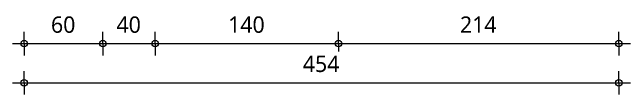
# Model space of a CAD drawing. Header units: millimetres. Extents: x -435 to 27166, y -19117 to 26500.
# Drawn here: x 6636.7 to 7108.7, y -1237.8 to -1174.9 of the extents above; entities that cross this region are included whole.
import ezdxf

# ---------------------------------------------------------------- set-up
doc = ezdxf.new("R2010")
doc.units = ezdxf.units.MM
doc.layers.add('A-ANNO-DIMS', color=211, linetype='Continuous', lineweight=13)
doc.layers.add('A-ANNO-DIMS-5', color=211, linetype='Continuous', lineweight=13)
doc.styles.add('Segoe UI_3', font='segoeui.ttf', dxfattribs={"height": 12.5})
doc.dimstyles.new('2_5_mm_4', dxfattribs={"dimscale": 304.8, "dimtxt": 13.092049, "dimasz": 0.016404, "dimexe": 0.029528, "dimexo": 0.0625, "dimgap": 0.014764, "dimtad": 1, "dimdec": 0, "dimzin": 0, "dimdsep": 46, "dimtxsty": 'Segoe UI_3', "dimblk1": 'DOTBLANK', "dimblk2": 'DOTBLANK', "dimsah": 1, "dimcen": 0.09, "dimdle": 0.029528, "dimazin": 0, "dimtfac": 1, "dimtdec": 4, "dimtix": 1, "dimtmove": 0, "dimatfit": 3, "dimfxl": 0.029528, "dimfxlon": 1, "dimtvp": 1, "dimtfill": 1, "dimtolj": 1, "dimtzin": 0, "dimarcsym": 2})

# ---------------------------------------------------------------- blocks, each defined once
blk = doc.blocks.new('DIMBLOCK513-Details Appartement')
at = {"layer": 'A-ANNO-DIMS-5'}
for p, q in [((6645.69, -1198.8), (6645.69, -1189.8)), ((6705.69, -1198.8), (6705.69, -1189.8)), ((6636.69, -1198.8), (6705.69, -1198.8)), ((6645.69, -1198.8), (6645.69, -1207.8)), ((6705.69, -1198.8), (6705.69, -1207.8))]:
    blk.add_line(p, q, dxfattribs=at)
for centre in [(6645.69, -1198.8), (6705.69, -1198.8)]:
    blk.add_circle(centre, 2.5, dxfattribs=at)
at = {"layer": 'A-ANNO-DIMS-5', "color": 0, "insert": (6666.17, -1177.99), "char_height": 12.5, "width": 22.8516, "attachment_point": 1, "line_spacing_factor": 1.142579, "style": 'Segoe UI_3', "bg_fill": 3, "box_fill_scale": 1.25, "bg_fill_color": 9, "bg_fill_true_color": 13158600, "bg_fill_transparency": 0}
blk.add_mtext('60', dxfattribs=at)
blk = doc.blocks.new('_DotBlank')
at = {"color": 0, "linetype": 'ByBlock', "lineweight": -2}
blk.add_line((-0.5, 0), (-1, 0), dxfattribs=at)
blk.add_circle((0, 0), 0.5, dxfattribs=at)
blk = doc.blocks.new('DIMBLOCK514-Details Appartement')
at = {"layer": 'A-ANNO-DIMS-5'}
for p, q in [((6705.69, -1198.8), (6705.69, -1189.8)), ((6745.69, -1198.8), (6745.69, -1189.8)), ((6705.69, -1198.8), (6745.69, -1198.8)), ((6705.69, -1198.8), (6705.69, -1207.8)), ((6745.69, -1198.8), (6745.69, -1207.8))]:
    blk.add_line(p, q, dxfattribs=at)
for centre in [(6705.69, -1198.8), (6745.69, -1198.8)]:
    blk.add_circle(centre, 2.5, dxfattribs=at)
at = {"layer": 'A-ANNO-DIMS-5', "color": 0, "insert": (6716.17, -1177.99), "char_height": 12.5, "width": 22.8516, "attachment_point": 1, "line_spacing_factor": 1.142579, "style": 'Segoe UI_3', "bg_fill": 3, "box_fill_scale": 1.25, "bg_fill_color": 9, "bg_fill_true_color": 13158600, "bg_fill_transparency": 0}
blk.add_mtext('40', dxfattribs=at)
blk = doc.blocks.new('DIMBLOCK515-Details Appartement')
at = {"layer": 'A-ANNO-DIMS-5'}
for p, q in [((6745.69, -1198.8), (6745.69, -1189.8)), ((6885.69, -1198.8), (6885.69, -1189.8)), ((6745.69, -1198.8), (6885.69, -1198.8)), ((6745.69, -1198.8), (6745.69, -1207.8)), ((6885.69, -1198.8), (6885.69, -1207.8))]:
    blk.add_line(p, q, dxfattribs=at)
for centre in [(6745.69, -1198.8), (6885.69, -1198.8)]:
    blk.add_circle(centre, 2.5, dxfattribs=at)
at = {"layer": 'A-ANNO-DIMS-5', "color": 0, "insert": (6801.41, -1177.99), "char_height": 12.5, "width": 34.2774, "attachment_point": 1, "line_spacing_factor": 1.142579, "style": 'Segoe UI_3', "bg_fill": 3, "box_fill_scale": 1.25, "bg_fill_color": 9, "bg_fill_true_color": 13158600, "bg_fill_transparency": 0}
blk.add_mtext('140', dxfattribs=at)
blk = doc.blocks.new('DIMBLOCK516-Details Appartement')
at = {"layer": 'A-ANNO-DIMS-5'}
for p, q in [((6885.69, -1198.8), (6885.69, -1189.8)), ((7099.69, -1198.8), (7099.69, -1189.8)), ((6885.69, -1198.8), (7108.69, -1198.8)), ((6885.69, -1198.8), (6885.69, -1207.8)), ((7099.69, -1198.8), (7099.69, -1207.8))]:
    blk.add_line(p, q, dxfattribs=at)
for centre in [(6885.69, -1198.8), (7099.69, -1198.8)]:
    blk.add_circle(centre, 2.5, dxfattribs=at)
at = {"layer": 'A-ANNO-DIMS-5', "color": 0, "insert": (6978.41, -1177.99), "char_height": 12.5, "width": 34.2774, "attachment_point": 1, "line_spacing_factor": 1.142579, "style": 'Segoe UI_3', "bg_fill": 3, "box_fill_scale": 1.25, "bg_fill_color": 9, "bg_fill_true_color": 13158600, "bg_fill_transparency": 0}
blk.add_mtext('214', dxfattribs=at)
blk = doc.blocks.new('DIMBLOCK517-Details Appartement')
at = {"layer": 'A-ANNO-DIMS-5'}
for p, q in [((6645.69, -1228.8), (6645.69, -1219.8)), ((7099.69, -1228.8), (7099.69, -1219.8)), ((6636.69, -1228.8), (7108.69, -1228.8)), ((6645.69, -1228.8), (6645.69, -1237.8)), ((7099.69, -1228.8), (7099.69, -1237.8))]:
    blk.add_line(p, q, dxfattribs=at)
for centre in [(6645.69, -1228.8), (7099.69, -1228.8)]:
    blk.add_circle(centre, 2.5, dxfattribs=at)
at = {"layer": 'A-ANNO-DIMS-5', "color": 0, "insert": (6858.41, -1207.99), "char_height": 12.5, "width": 34.2774, "attachment_point": 1, "line_spacing_factor": 1.142579, "style": 'Segoe UI_3', "bg_fill": 3, "box_fill_scale": 1.25, "bg_fill_color": 9, "bg_fill_true_color": 13158600, "bg_fill_transparency": 0}
blk.add_mtext('454', dxfattribs=at)

msp = doc.modelspace()

# ---------------------------------------------------------------- dimensions: what is measured, and where the dimension line sits
at = {"layer": 'A-ANNO-DIMS'}
dim = msp.add_linear_dim(base=(6705.69, -1198.8), p1=(6645.69, -1189.8), p2=(6705.69, -1189.8), dimstyle='2_5_mm_4', override={"dimpost": '<>', "dimfxl": 60}, dxfattribs=at)
dim.commit()
dim.dimension.update_dxf_attribs({"geometry": 'DIMBLOCK513-Details Appartement', "text_midpoint": (6675.69, -1187.84)})

# ---------------------------------------------------------------- next in the draw order: dimensions: what is measured, and where the dimension line sits
dim = msp.add_linear_dim(base=(6745.69, -1198.8), p1=(6705.69, -1189.8), p2=(6745.69, -1189.8), dimstyle='2_5_mm_4', override={"dimpost": '<>', "dimfxl": 40.000777}, dxfattribs=at)
dim.commit()
dim.dimension.update_dxf_attribs({"geometry": 'DIMBLOCK514-Details Appartement', "text_midpoint": (6725.69, -1187.84)})

# ---------------------------------------------------------------- next in the draw order: dimensions: what is measured, and where the dimension line sits
dim = msp.add_linear_dim(base=(6885.69, -1198.8), p1=(6745.69, -1189.8), p2=(6885.69, -1189.8), dimstyle='2_5_mm_4', override={"dimpost": '<>', "dimfxl": 140}, dxfattribs=at)
dim.commit()
dim.dimension.update_dxf_attribs({"geometry": 'DIMBLOCK515-Details Appartement', "text_midpoint": (6815.69, -1187.8)})

# ---------------------------------------------------------------- next in the draw order: dimensions: what is measured, and where the dimension line sits
dim = msp.add_linear_dim(base=(7099.69, -1198.8), p1=(6885.69, -1189.8), p2=(7099.69, -1189.8), dimstyle='2_5_mm_4', override={"dimpost": '<>', "dimfxl": 214}, dxfattribs=at)
dim.commit()
dim.dimension.update_dxf_attribs({"geometry": 'DIMBLOCK516-Details Appartement', "text_midpoint": (6992.69, -1187.91)})

# ---------------------------------------------------------------- next in the draw order: dimensions: what is measured, and where the dimension line sits
dim = msp.add_linear_dim(base=(7099.69, -1228.8), p1=(6645.69, -1219.8), p2=(7099.69, -1219.8), dimstyle='2_5_mm_4', override={"dimpost": '<>', "dimfxl": 454.000777}, dxfattribs=at)
dim.commit()
dim.dimension.update_dxf_attribs({"geometry": 'DIMBLOCK517-Details Appartement', "text_midpoint": (6872.69, -1217.94)})

doc.saveas('drawing.dxf')
